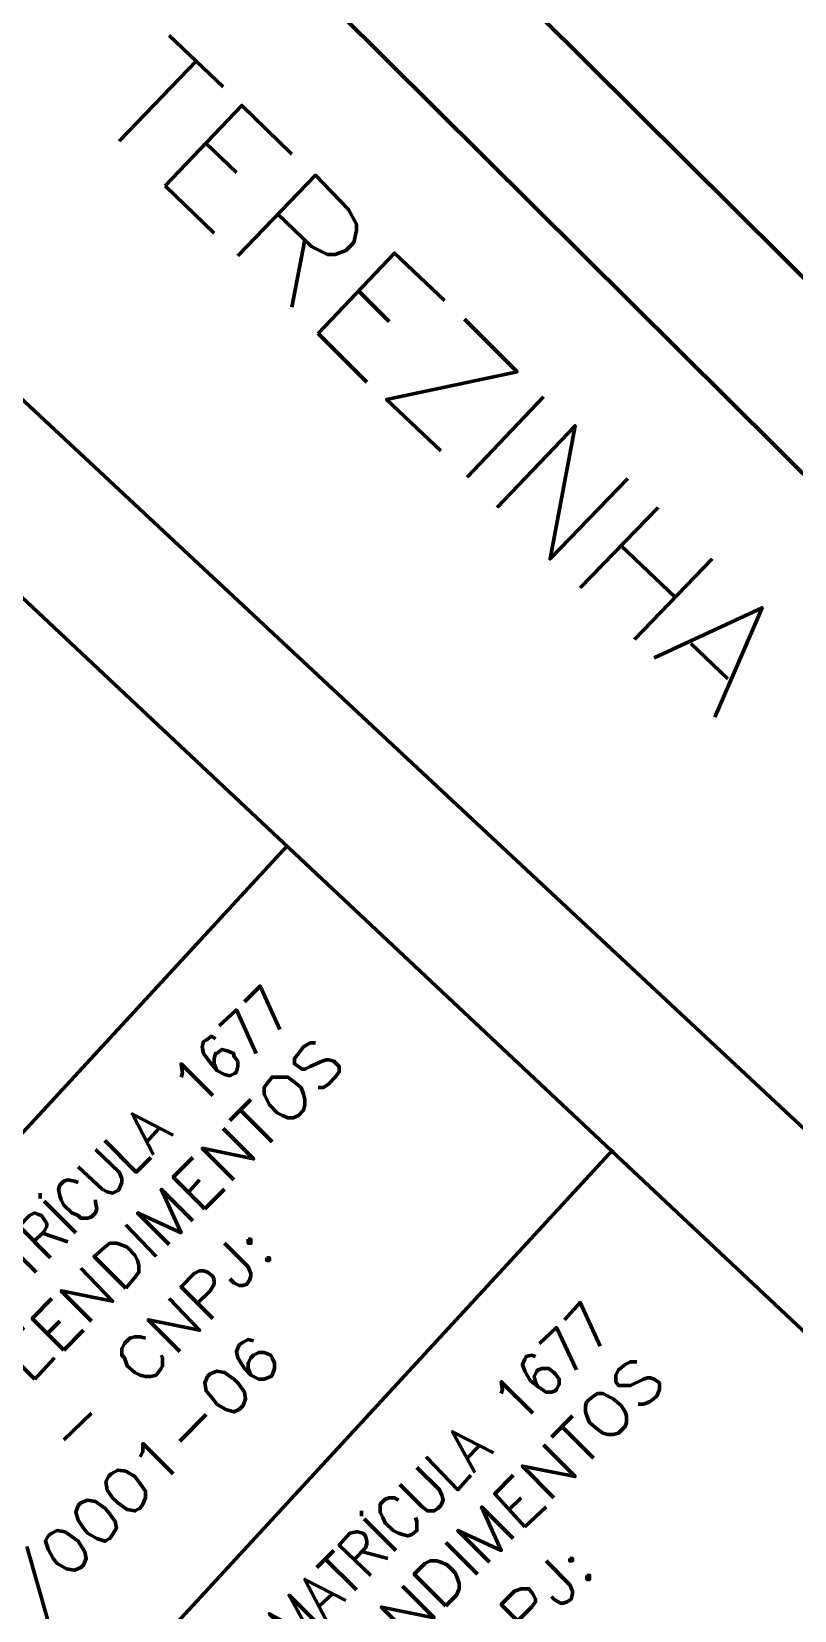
# Model space of a CAD drawing. Header units: inches. Extents: x 1 to 529, y -1 to 335.
# Drawn here: x 246.8 to 285.4, y 208.8 to 288.7 of the extents above; entities that cross this region are included whole.
import ezdxf

# ---------------------------------------------------------------- set-up
doc = ezdxf.new("R2010")
doc.units = ezdxf.units.IN
doc.layers.add('P', color=250, linetype='CONTINUOUS', lineweight=100)

msp = doc.modelspace()

# ---------------------------------------------------------------- linework, layer by layer
at = {"layer": 'P', "color": 252, "linetype": 'CONTINUOUS'}
for points in [[(183.267, 319.2), (292.667, 216.533)], [(281.667, 41.4), (340.467, 105), (343.667, 109.267), (345.067, 112.267), (346.467, 168.4), (346.467, 170.6), (345.867, 173.4), (345.267, 174.6), (344.2, 177.533), (341.933, 180.8), (340.467, 182.267), (193.6, 319.2)], [(232.533, 319.2), (331.533, 220.933)], [(242.533, 319.2), (334.6, 227.8)], [(259.733, 247.533), (211.733, 195.533)], [(259.333, 238.2), (258.333, 240.4), (257.533, 239.6)], [(258.133, 237), (257.133, 239.2), (256.267, 238.4)], [(256.067, 237.733), (255.867, 237.867), (255.6, 237.667), (255.467, 237.6), (255.4, 237.333), (255.467, 237), (255.8, 236.533), (256.133, 236.133), (256.533, 235.933), (256.8, 235.867), (257.067, 236), (257.133, 236.067), (257.2, 236.333), (257.2, 236.6), (257, 236.867), (257, 237), (256.667, 237.133), (256.4, 237.2), (256.133, 237), (256.067, 237), (256, 236.733), (256, 236.467), (256.133, 236.133)], [(261.133, 237.533), (260.867, 237.533), (260.533, 237.333), (260.267, 237), (260.067, 236.733), (260.067, 236.467), (260.267, 236.333), (260.467, 236.2), (260.6, 236.2), (260.867, 236.333), (261.467, 236.6), (261.667, 236.667), (261.8, 236.667), (262.067, 236.6), (262.333, 236.333), (262.333, 236.067), (262.133, 235.8), (261.8, 235.467), (261.533, 235.267), (261.267, 235.267)], [(254.333, 235.8), (254.4, 236), (254.333, 236.467), (255.933, 234.867)], [(258.667, 235.467), (258.533, 235.267), (258.533, 234.933), (258.667, 234.667), (258.8, 234.4), (259.2, 234), (259.467, 233.867), (259.733, 233.733), (260, 233.733), (260.267, 233.867), (260.533, 234.133), (260.6, 234.4), (260.6, 234.667), (260.533, 234.933), (260.4, 235.267), (260, 235.6), (259.733, 235.8), (259.467, 235.8), (259.2, 235.8), (258.933, 235.8), (258.667, 235.467)], [(252.933, 231.867), (251.867, 233.933), (253.933, 232.867)], [(256.8, 233.6), (257.867, 234.667)], [(257.333, 234.133), (258.933, 232.533)], [(252.6, 232.533), (253.2, 233.2)], [(257, 230.6), (255.4, 232.2), (258, 231.667), (256.467, 233.2)], [(250.467, 232.6), (252.067, 231), (252.8, 231.733)], [(276.2, 232.133), (228.267, 180.2)], [(249.133, 231.267), (250.333, 230.133), (250.6, 230), (250.867, 229.933), (251.133, 230.067), (251.2, 230.133), (251.333, 230.467), (251.333, 230.667), (251.2, 231), (250, 232.133)], [(255.533, 229.133), (253.933, 230.733), (254.933, 231.733)], [(247.2, 229.667), (247.2, 229.933)], [(249.133, 230.467), (248.933, 230.533), (248.6, 230.6), (248.4, 230.533), (248.2, 230.333), (248.133, 230.133), (248.2, 229.8), (248.267, 229.6), (248.4, 229.333), (248.8, 228.933), (249.133, 228.8), (249.267, 228.667), (249.6, 228.667), (249.8, 228.733), (250, 228.933), (250.067, 229.133), (250, 229.467), (250, 229.6)], [(253.733, 227.333), (252.133, 228.933), (254.333, 227.933), (253.333, 230.133), (254.933, 228.533)], [(254.733, 230), (255.267, 230.6)], [(255.533, 229.133), (256.533, 230.133)], [(247.4, 229.533), (249, 227.933)], [(247.733, 226.667), (246.133, 228.267), (246.667, 228.8), (246.933, 228.933), (247.067, 228.867), (247.267, 228.8), (247.4, 228.6), (247.533, 228.4), (247.533, 228.267), (247.4, 228), (246.867, 227.467)], [(251.533, 228.333), (253.067, 226.733)], [(245.4, 227.533), (247, 225.933)], [(247.267, 227.933), (248.6, 227.467)], [(257.733, 227.6), (257.733, 227.4), (257.867, 227.4), (257.867, 227.6), (257.733, 227.6)], [(251.533, 225.133), (249.933, 226.733), (250.467, 227.2), (250.733, 227.4), (251.067, 227.4), (251.267, 227.333), (251.6, 227.2), (252, 226.8), (252.133, 226.533), (252.2, 226.267), (252.2, 225.933), (252, 225.667), (251.533, 225.133)], [(256.533, 227.4), (257.733, 226.2), (257.867, 225.867), (257.867, 225.733), (257.8, 225.533), (257.667, 225.333), (257.467, 225.267), (257.267, 225.267), (257, 225.4), (256.8, 225.6)], [(249.8, 223.467), (248.267, 225), (250.867, 224.467), (249.267, 226.133)], [(255.933, 223.6), (254.333, 225.2), (255, 225.867), (255.267, 226), (255.467, 226), (255.667, 225.933), (255.933, 225.733), (256, 225.533), (256, 225.333), (255.8, 225), (255.133, 224.333)], [(258.667, 226.667), (258.667, 226.533), (258.8, 226.533), (258.8, 226.667), (258.667, 226.667)], [(248.4, 222), (246.8, 223.6), (247.8, 224.6)], [(254.267, 221.933), (252.667, 223.533), (255.267, 223), (253.733, 224.6)], [(275.533, 222.2), (274.533, 224.4), (273.733, 223.533)], [(246.933, 220.533), (245.333, 222.133), (246.4, 223.133)], [(247.6, 222.867), (248.2, 223.467)], [(248.4, 222), (249.4, 223)], [(274.333, 221), (273.333, 223.133), (272.467, 222.333)], [(252.533, 222.6), (252.267, 222.667), (252, 222.667), (251.733, 222.6), (251.467, 222.333), (251.333, 222.067), (251.333, 221.733), (251.467, 221.6), (251.6, 221.2), (252, 220.867), (252.267, 220.733), (252.533, 220.667), (252.8, 220.667), (253.067, 220.733), (253.333, 221.067), (253.4, 221.2), (253.4, 221.6), (253.333, 221.733)], [(258, 222.467), (257.733, 222.533), (257.467, 222.4), (257.267, 222.267), (257.133, 221.933), (257.2, 221.6), (257.533, 221.067), (257.867, 220.733), (258.267, 220.533), (258.533, 220.533), (258.867, 220.667), (258.933, 220.733), (259.067, 221.067), (259.067, 221.333), (258.933, 221.6), (258.867, 221.733), (258.533, 221.867), (258.267, 221.867), (258, 221.733), (257.867, 221.6), (257.733, 221.333), (257.733, 221.067), (257.867, 220.733)], [(246.933, 220.533), (247.933, 221.6)], [(272.267, 221.667), (272.067, 221.733), (271.8, 221.667), (271.733, 221.533), (271.6, 221.267), (271.733, 220.933), (272, 220.467), (272.4, 220.133), (272.8, 219.867), (273.067, 219.867), (273.267, 219.933), (273.333, 220), (273.467, 220.267), (273.467, 220.533), (273.267, 220.8), (273.2, 220.867), (272.933, 221.067), (272.6, 221.067), (272.4, 221), (272.333, 220.933), (272.2, 220.667), (272.267, 220.4), (272.4, 220.133)], [(277.4, 221.4), (277.067, 221.4), (276.8, 221.267), (276.467, 221), (276.333, 220.733), (276.333, 220.4), (276.467, 220.2), (276.733, 220.2), (276.867, 220.2), (277.067, 220.2), (277.733, 220.533), (277.933, 220.6), (278.067, 220.6), (278.267, 220.533), (278.533, 220.333), (278.533, 220), (278.4, 219.667), (278.067, 219.4), (277.733, 219.267), (277.467, 219.267)], [(255.667, 220.667), (255.533, 220.333), (255.6, 219.933), (255.933, 219.533), (256.133, 219.267), (256.6, 219), (257, 218.867), (257.267, 219), (257.467, 219.2), (257.6, 219.533), (257.533, 219.867), (257.2, 220.333), (257, 220.533), (256.533, 220.867), (256.133, 220.933), (255.8, 220.8), (255.667, 220.667)], [(270.533, 219.8), (270.6, 220), (270.533, 220.4), (272.133, 218.8)], [(274.867, 219.4), (274.8, 219.2), (274.8, 218.867), (274.867, 218.667), (275, 218.333), (275.4, 218), (275.667, 217.8), (275.933, 217.733), (276.2, 217.733), (276.467, 217.8), (276.8, 218.133), (276.867, 218.333), (276.867, 218.667), (276.8, 218.867), (276.6, 219.2), (276.2, 219.533), (275.933, 219.667), (275.667, 219.8), (275.4, 219.8), (275.2, 219.667), (274.867, 219.4)], [(248.4, 217.467), (249.8, 218.8)], [(254.267, 217.4), (255.6, 218.733)], [(273.067, 217.6), (274.133, 218.667)], [(273.6, 218.133), (275.2, 216.533)], [(252.267, 216.6), (252.4, 216.867), (252.4, 217.267), (253.933, 215.733)], [(269.2, 215.8), (268.067, 217.867), (270.133, 216.8)], [(273.2, 214.533), (271.6, 216.133), (274.267, 215.6), (272.667, 217.2)], [(266.733, 216.6), (268.333, 214.933), (269, 215.667)], [(268.8, 216.533), (269.4, 217.133)], [(250.667, 215.6), (250.533, 215.333), (250.6, 214.933), (250.867, 214.533), (251.133, 214.267), (251.6, 213.933), (252, 213.867), (252.267, 214), (252.4, 214.2), (252.533, 214.533), (252.533, 214.867), (252.2, 215.333), (252, 215.6), (251.533, 215.867), (251.133, 215.933), (250.8, 215.733), (250.667, 215.6)], [(265.4, 215.2), (266.533, 214.067), (266.8, 213.867), (267.133, 213.867), (267.333, 214), (267.467, 214.133), (267.6, 214.4), (267.533, 214.667), (267.4, 214.933), (266.267, 216.067)], [(271.733, 213.067), (270.2, 214.733), (271.133, 215.667)], [(249.133, 214.133), (249, 213.8), (249.133, 213.4), (249.4, 213), (249.6, 212.733), (250.067, 212.467), (250.467, 212.333), (250.733, 212.467), (250.867, 212.667), (251.067, 213), (251, 213.333), (250.667, 213.8), (250.467, 214), (250, 214.333), (249.6, 214.4), (249.267, 214.267), (249.133, 214.133)], [(265.333, 214.4), (265.133, 214.533), (264.867, 214.533), (264.667, 214.467), (264.4, 214.2), (264.4, 214), (264.4, 213.8), (264.533, 213.533), (264.667, 213.267), (265.067, 212.867), (265.333, 212.733), (265.533, 212.667), (265.8, 212.6), (266, 212.667), (266.267, 212.867), (266.267, 213.067), (266.267, 213.333), (266.2, 213.533)], [(269.933, 211.267), (268.333, 212.867), (270.533, 211.867), (269.533, 214.067), (271.133, 212.467)], [(270.933, 213.933), (271.533, 214.533)], [(271.733, 213.067), (272.8, 214.067)], [(263.467, 213.6), (263.467, 213.867)], [(263.6, 213.467), (265.2, 211.867)], [(247.6, 212.6), (247.467, 212.333), (247.6, 211.933), (247.867, 211.467), (248.067, 211.2), (248.533, 210.933), (248.933, 210.867), (249.267, 211), (249.4, 211.133), (249.533, 211.467), (249.467, 211.8), (249.133, 212.333), (248.933, 212.467), (248.467, 212.8), (248.067, 212.867), (247.8, 212.733), (247.6, 212.6)], [(263.933, 210.6), (262.333, 212.133), (262.867, 212.733), (263.2, 212.8), (263.267, 212.8), (263.533, 212.733), (263.667, 212.6), (263.733, 212.333), (263.733, 212.2), (263.667, 212), (263.133, 211.467)], [(246.533, 212.067), (247.6, 208.267)], [(261.2, 211), (262.067, 211.867)], [(263.533, 211.8), (264.8, 211.467)], [(267.733, 212.267), (269.333, 210.667)], [(261.6, 211.467), (263.2, 209.867)], [(267.733, 209.067), (266.133, 210.667), (266.667, 211.2), (266.933, 211.333), (267.267, 211.333), (267.467, 211.267), (267.8, 211.133), (268.2, 210.733), (268.333, 210.4), (268.4, 210.2), (268.4, 209.933), (268.267, 209.6), (267.733, 209.067)], [(272.8, 211.333), (274, 210.133), (274.133, 209.8), (274.133, 209.667), (274.067, 209.4), (273.867, 209.267), (273.667, 209.2), (273.533, 209.2), (273.2, 209.4), (273.067, 209.533)], [(274, 211.467), (274, 211.333), (274.133, 211.333), (274.133, 211.467), (274, 211.467)], [(261.667, 208.333), (260.6, 210.4), (262.667, 209.333)], [(266.067, 207.4), (264.467, 209), (267.133, 208.467), (265.533, 210.067)], [(274.867, 210.6), (274.867, 210.4), (275, 210.4), (275, 210.6), (274.867, 210.6)], [(260.4, 207.067), (258.8, 208.667), (260.933, 207.533), (259.8, 209.6), (261.4, 208)], [(261.333, 209.067), (262, 209.667)], [(272.133, 207.533), (270.533, 209.133), (271.2, 209.8), (271.533, 209.933), (271.733, 209.933), (271.933, 209.933), (272.133, 209.667), (272.267, 209.4), (272.267, 209.267), (272.067, 209), (271.4, 208.333)]]:
    msp.add_lwpolyline(points, dxfattribs=at)
at = {"layer": 'P', "color": 0, "linetype": 'CONTINUOUS'}
for points in [[(253.733, 288.467), (256.467, 285.867)], [(255.133, 287.2), (251.2, 283.133)], [(253.533, 280.867), (257.4, 284.933), (259.933, 282.467)], [(255.6, 283), (257.133, 281.533)], [(257.2, 277.333), (261.133, 281.4), (262.8, 279.667), (263.2, 278.933), (263.2, 278.6), (263.067, 278), (262.667, 277.6), (262.133, 277.4), (261.733, 277.4), (260.933, 277.8), (259.2, 279.467)], [(253.533, 280.867), (256, 278.467)], [(260.6, 278.133), (259.933, 274.733)], [(261.267, 273.4), (265.133, 277.467), (267.667, 275.067)], [(263.333, 275.533), (264.867, 274)], [(267.467, 267.467), (264.733, 270.067), (271.333, 271.467), (268.667, 274.133)], [(261.267, 273.4), (263.733, 270.933)], [(272.667, 270.2), (268.8, 266.133)], [(270.333, 264.6), (274.267, 268.733), (273, 262), (276.933, 266.067)], [(278.467, 264.6), (274.533, 260.533)], [(276.6, 262.667), (279.333, 260.067)], [(281.2, 262), (277.267, 257.933)], [(278.267, 257), (283.733, 259.533), (281.333, 254)], [(280.133, 257.733), (282, 255.933)]]:
    msp.add_lwpolyline(points, dxfattribs=at)

doc.saveas('drawing.dxf')
